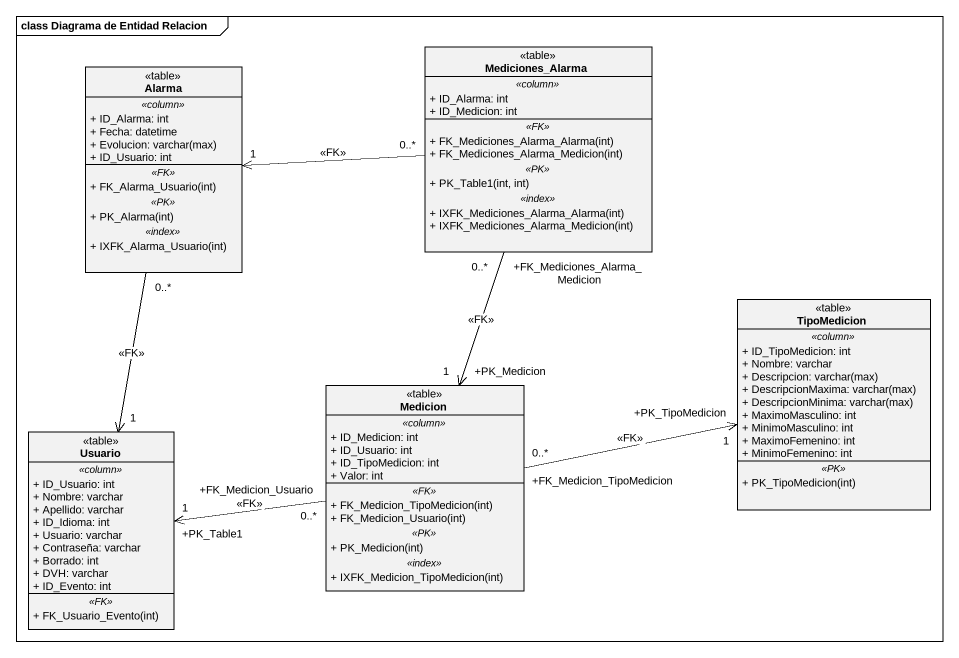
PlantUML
@startuml
mainframe class Diagrama de Entidad Relacion
hide circle
hide empty members
skinparam classAttributeIconSize 0
class Alarma <<table>> {
  .. <<column>> ..
  + ID_Alarma: int
  + Fecha: datetime
  {field} + Evolucion: varchar(max)
  + ID_Usuario: int
  .. <<FK>> ..
  + FK_Alarma_Usuario(int)
  .. <<PK>> ..
  + PK_Alarma(int)
  .. <<index>> ..
  + IXFK_Alarma_Usuario(int)
}
class Mediciones_Alarma <<table>> {
  .. <<column>> ..
  + ID_Alarma: int
  + ID_Medicion: int
  .. <<FK>> ..
  + FK_Mediciones_Alarma_Alarma(int)
  + FK_Mediciones_Alarma_Medicion(int)
  .. <<PK>> ..
  + PK_Table1(int, int)
  .. <<index>> ..
  + IXFK_Mediciones_Alarma_Alarma(int)
  + IXFK_Mediciones_Alarma_Medicion(int)
}
class TipoMedicion <<table>> {
  .. <<column>> ..
  + ID_TipoMedicion: int
  + Nombre: varchar
  {field} + Descripcion: varchar(max)
  {field} + DescripcionMaxima: varchar(max)
  {field} + DescripcionMinima: varchar(max)
  + MaximoMasculino: int
  + MinimoMasculino: int
  + MaximoFemenino: int
  + MinimoFemenino: int
  .. <<PK>> ..
  + PK_TipoMedicion(int)
}
class Medicion <<table>> {
  .. <<column>> ..
  + ID_Medicion: int
  + ID_Usuario: int
  + ID_TipoMedicion: int
  + Valor: int
  .. <<FK>> ..
  + FK_Medicion_TipoMedicion(int)
  + FK_Medicion_Usuario(int)
  .. <<PK>> ..
  + PK_Medicion(int)
  .. <<index>> ..
  + IXFK_Medicion_TipoMedicion(int)
}
class Usuario <<table>> {
  .. <<column>> ..
  + ID_Usuario: int
  + Nombre: varchar
  + Apellido: varchar
  + ID_Idioma: int
  + Usuario: varchar
  + Contraseña: varchar
  + Borrado: int
  + DVH: varchar
  + ID_Evento: int
  .. <<FK>> ..
  + FK_Usuario_Evento(int)
}
Alarma "0..*" --> "1" Usuario : <<FK>>
Mediciones_Alarma "0..*" -left-> "1" Alarma : <<FK>>
Mediciones_Alarma "+FK_Mediciones_Alarma_Medicion\n0..*" --> "+PK_Medicion\n1" Medicion : <<FK>>
Medicion "+FK_Medicion_TipoMedicion\n0..*" -right-> "+PK_TipoMedicion\n1" TipoMedicion : <<FK>>
Medicion "+FK_Medicion_Usuario\n0..*" -left-> "+PK_Table1\n1" Usuario : <<FK>>
@enduml
